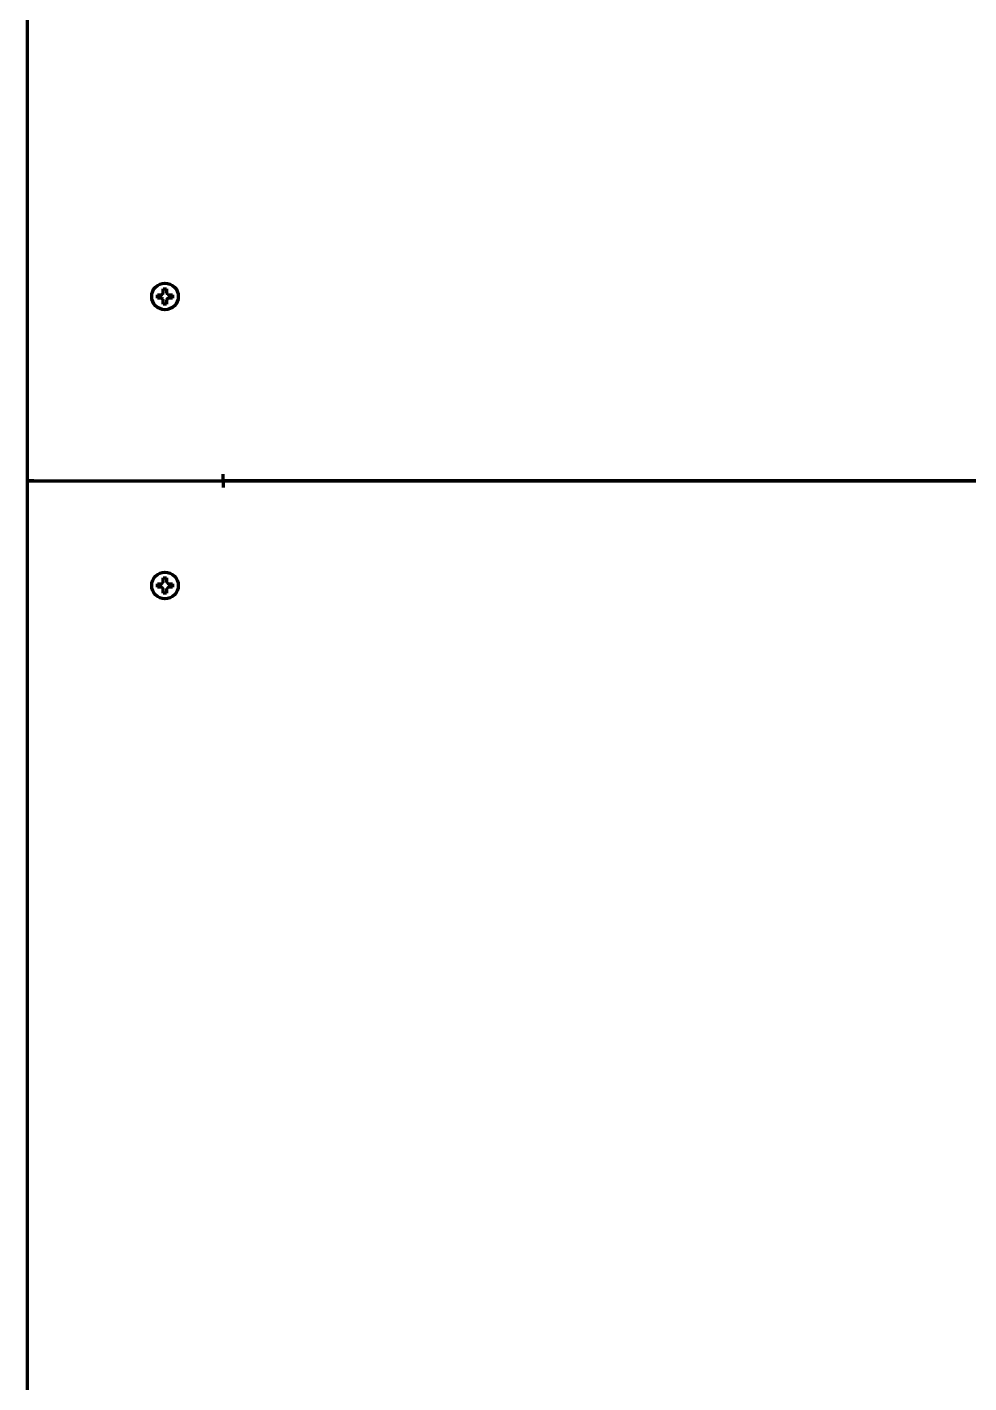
# Model space of a CAD drawing. Header units: inches. Extents: x -3022 to 7311, y 343 to 5680.
# Drawn here: x 2762.4 to 3045.9, y 826.3 to 1234.5 of the extents above; entities that cross this region are included whole.
import ezdxf

# ---------------------------------------------------------------- set-up
doc = ezdxf.new("R2010")
doc.units = ezdxf.units.IN

msp = doc.modelspace()

# ---------------------------------------------------------------- linework, layer by layer
at = {"linetype": 'Continuous', "lineweight": 70}
for p, q in [((2762.42, 1584.7), (2762.42, 1097.9)), ((2801.62, 1153.4), (2801.62, 1153.9)), ((2801.62, 1152.9), (2801.62, 1153.4)), ((2806.22, 1153.9), (2806.22, 1153.4)), ((2806.22, 1153.4), (2806.22, 1152.9)), ((2821.4, 1097.9), (2821.4, 1099.9)), ((2821.4, 1099.9), (2821.42, 1099.9)), ((2821.42, 1097.9), (2821.42, 1099.9)), ((2762.42, 1097.9), (2764.42, 1097.9)), ((2764.42, 1097.87), (2762.42, 1097.87)), ((2762.42, 1097.87), (2762.42, 523.9)), ((2763.92, 1097.85), (2763.92, 1097.9)), ((2764.42, 1097.9), (2821.4, 1097.9)), ((2764.42, 1097.87), (2821.4, 1097.87)), ((2819.92, 1097.86), (2819.92, 1097.89)), ((2821.4, 1097.87), (2821.4, 1095.87)), ((2821.4, 1095.87), (2821.42, 1095.87)), ((3598.42, 1097.9), (2821.42, 1097.9)), ((2821.42, 1097.9), (2821.42, 1097.87)), ((2821.42, 1097.87), (2821.42, 1095.87)), ((2821.42, 1097.87), (3598.42, 1097.87)), ((2801.62, 1066.37), (2801.62, 1066.87)), ((2801.62, 1065.87), (2801.62, 1066.37)), ((2806.22, 1066.87), (2806.22, 1066.37)), ((2806.22, 1066.37), (2806.22, 1065.87))]:
    msp.add_line(p, q, dxfattribs=at)
for centre in [(2803.92, 1153.4), (2803.92, 1066.37)]:
    msp.add_circle(centre, 4, dxfattribs=at)
for points in [[(2803.42, 1154.4), (2803.42, 1154.46), (2803.42, 1154.57), (2803.42, 1154.73), (2803.42, 1154.89), (2803.42, 1155.04), (2803.42, 1155.19), (2803.42, 1155.35), (2803.42, 1155.52), (2803.42, 1155.64), (2803.42, 1155.7)], [(2803.42, 1155.7), (2803.58, 1155.7), (2803.92, 1155.7), (2804.25, 1155.7), (2804.42, 1155.7)], [(2802.92, 1152.9), (2802.86, 1152.9), (2802.76, 1152.9), (2802.59, 1152.9), (2802.44, 1152.9), (2802.28, 1152.9), (2802.13, 1152.9), (2801.97, 1152.9), (2801.81, 1152.9), (2801.68, 1152.9), (2801.62, 1152.9)], [(2802.92, 1153.9), (2802.94, 1153.93), (2802.99, 1153.97), (2803.06, 1154.05), (2803.13, 1154.12), (2803.2, 1154.19), (2803.27, 1154.26), (2803.35, 1154.33), (2803.39, 1154.38), (2803.42, 1154.4)], [(2803.42, 1152.4), (2803.39, 1152.43), (2803.34, 1152.48), (2803.27, 1152.55), (2803.2, 1152.63), (2803.13, 1152.7), (2803.06, 1152.77), (2802.99, 1152.83), (2802.94, 1152.88), (2802.92, 1152.9)], [(2804.42, 1151.1), (2804.25, 1151.1), (2803.92, 1151.1), (2803.58, 1151.1), (2803.42, 1151.1)], [(2804.42, 1154.4), (2804.44, 1154.38), (2804.5, 1154.33), (2804.57, 1154.25), (2804.64, 1154.18), (2804.71, 1154.11), (2804.78, 1154.04), (2804.85, 1153.97), (2804.89, 1153.93), (2804.92, 1153.9)], [(2804.92, 1152.9), (2804.89, 1152.88), (2804.85, 1152.83), (2804.78, 1152.76), (2804.7, 1152.69), (2804.63, 1152.62), (2804.56, 1152.55), (2804.49, 1152.47), (2804.44, 1152.43), (2804.42, 1152.4)], [(2804.42, 1152.4), (2804.42, 1152.35), (2804.42, 1152.24), (2804.42, 1152.08), (2804.42, 1151.92), (2804.42, 1151.77), (2804.42, 1151.61), (2804.42, 1151.46), (2804.42, 1151.29), (2804.42, 1151.17), (2804.42, 1151.1)], [(2804.92, 1153.9), (2804.97, 1153.9), (2805.08, 1153.9), (2805.24, 1153.9), (2805.4, 1153.9), (2805.56, 1153.9), (2805.71, 1153.9), (2805.86, 1153.9), (2806.03, 1153.9), (2806.15, 1153.9), (2806.22, 1153.9)], [(2802.92, 1065.87), (2802.86, 1065.87), (2802.76, 1065.87), (2802.59, 1065.87), (2802.44, 1065.87), (2802.28, 1065.87), (2802.13, 1065.87), (2801.97, 1065.87), (2801.81, 1065.87), (2801.68, 1065.87), (2801.62, 1065.87)], [(2802.92, 1066.87), (2802.94, 1066.89), (2802.99, 1066.94), (2803.06, 1067.01), (2803.13, 1067.08), (2803.2, 1067.15), (2803.27, 1067.22), (2803.35, 1067.3), (2803.39, 1067.34), (2803.42, 1067.37)], [(2803.42, 1065.37), (2803.39, 1065.39), (2803.34, 1065.45), (2803.27, 1065.52), (2803.2, 1065.59), (2803.13, 1065.66), (2803.06, 1065.73), (2802.99, 1065.8), (2802.94, 1065.84), (2802.92, 1065.87)], [(2803.42, 1067.37), (2803.42, 1067.42), (2803.42, 1067.53), (2803.42, 1067.69), (2803.42, 1067.85), (2803.42, 1068.01), (2803.42, 1068.16), (2803.42, 1068.31), (2803.42, 1068.48), (2803.42, 1068.6), (2803.42, 1068.67)], [(2803.42, 1068.67), (2803.58, 1068.67), (2803.92, 1068.67), (2804.25, 1068.67), (2804.42, 1068.67)], [(2804.42, 1067.37), (2804.44, 1067.34), (2804.5, 1067.29), (2804.57, 1067.22), (2804.64, 1067.15), (2804.71, 1067.08), (2804.78, 1067.01), (2804.85, 1066.94), (2804.89, 1066.89), (2804.92, 1066.87)], [(2804.92, 1065.87), (2804.89, 1065.84), (2804.85, 1065.8), (2804.78, 1065.73), (2804.7, 1065.65), (2804.63, 1065.58), (2804.56, 1065.51), (2804.49, 1065.44), (2804.44, 1065.39), (2804.42, 1065.37)], [(2804.42, 1065.37), (2804.42, 1065.31), (2804.42, 1065.21), (2804.42, 1065.04), (2804.42, 1064.89), (2804.42, 1064.73), (2804.42, 1064.58), (2804.42, 1064.42), (2804.42, 1064.26), (2804.42, 1064.13), (2804.42, 1064.07)], [(2804.92, 1066.87), (2804.97, 1066.87), (2805.08, 1066.87), (2805.24, 1066.87), (2805.4, 1066.87), (2805.56, 1066.87), (2805.71, 1066.87), (2805.86, 1066.87), (2806.03, 1066.87), (2806.15, 1066.87), (2806.22, 1066.87)], [(2804.42, 1064.07), (2804.25, 1064.07), (2803.92, 1064.07), (2803.58, 1064.07), (2803.42, 1064.07)]]:
    msp.add_open_spline(points, degree=3, dxfattribs=at)
for points in [[(2804.42, 1155.7), (2804.42, 1155.5), (2804.42, 1155.29), (2804.42, 1154.97), (2804.42, 1154.86), (2804.42, 1154.63), (2804.42, 1154.52), (2804.42, 1154.4)], [(2801.62, 1153.9), (2801.82, 1153.9), (2802.03, 1153.9), (2802.36, 1153.9), (2802.47, 1153.9), (2802.69, 1153.9), (2802.8, 1153.9), (2802.92, 1153.9)], [(2803.42, 1151.1), (2803.42, 1151.31), (2803.42, 1151.52), (2803.42, 1151.84), (2803.42, 1151.95), (2803.42, 1152.17), (2803.42, 1152.29), (2803.42, 1152.4)], [(2806.22, 1152.9), (2806.02, 1152.9), (2805.81, 1152.9), (2805.48, 1152.9), (2805.37, 1152.9), (2805.15, 1152.9), (2805.03, 1152.9), (2804.92, 1152.9)], [(2801.62, 1066.87), (2801.82, 1066.87), (2802.03, 1066.87), (2802.36, 1066.87), (2802.47, 1066.87), (2802.69, 1066.87), (2802.8, 1066.87), (2802.92, 1066.87)], [(2803.42, 1064.07), (2803.42, 1064.27), (2803.42, 1064.48), (2803.42, 1064.81), (2803.42, 1064.92), (2803.42, 1065.14), (2803.42, 1065.25), (2803.42, 1065.37)], [(2804.42, 1068.67), (2804.42, 1068.47), (2804.42, 1068.26), (2804.42, 1067.93), (2804.42, 1067.82), (2804.42, 1067.6), (2804.42, 1067.48), (2804.42, 1067.37)], [(2806.22, 1065.87), (2806.02, 1065.87), (2805.81, 1065.87), (2805.48, 1065.87), (2805.37, 1065.87), (2805.15, 1065.87), (2805.03, 1065.87), (2804.92, 1065.87)]]:
    msp.add_open_spline(points, degree=3, knots=[0, 0, 0, 0, 0.5, 0.5, 0.75, 0.75, 1, 1, 1, 1], dxfattribs=at)

doc.saveas('drawing.dxf')
